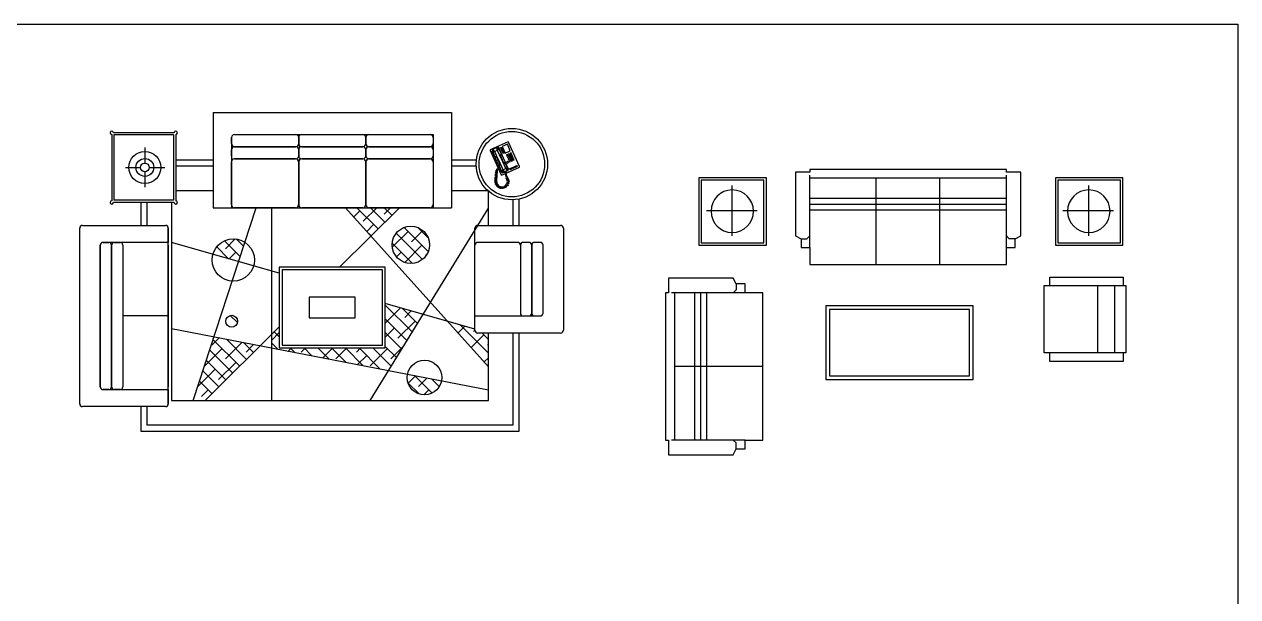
# Model space of a CAD drawing. Extents: x 23.8 to 54, y 1 to 14.1.
# Drawn here: x 38.92 to 48.77, y 9.45 to 14.1 of the extents above; entities that cross this region are included whole.
import ezdxf

# ---------------------------------------------------------------- set-up
doc = ezdxf.new("R2010")
doc.units = 0
doc.header["$MEASUREMENT"] = 0
doc.layers.get('0').update_dxf_attribs({"linetype": 'CONTINUOUS'})
doc.layers.get('Defpoints').update_dxf_attribs({"linetype": 'CONTINUOUS'})
doc.layers.add('DWGAUTOCAD', color=7, linetype='CONTINUOUS')

# ---------------------------------------------------------------- blocks, each defined once
blk = doc.blocks.new('A$C348F5161')
for p, q in [((1085.9, 2596), (3026.3, 2596)), ((1085.9, 2596), (1085.9, 1819.9)), ((3026.3, 2596), (3026.3, 1819.9)), ((260.5, 2417.5), (260.5, 1876.5)), ((768.7, 2430.9), (273.9, 2430.9)), ((764.2, 2413.1), (278.4, 2413.1)), ((278.4, 2413.1), (278.4, 1881)), ((764.2, 2413.1), (764.2, 1881)), ((782.1, 2417.5), (782.1, 1876.5)), ((1235.2, 2392.1), (1235.2, 1819.9)), ((1235.2, 2342.3), (1235.2, 2392.1)), ((1260.1, 2416.9), (2877.1, 2416.9)), ((1782.5, 2342.3), (1782.5, 2392.1)), ((1782.5, 2392.1), (1782.5, 2342.3)), ((2329.8, 2342.3), (2329.8, 2392.1)), ((2329.8, 2392.1), (2329.8, 2342.3)), ((2354.7, 2416.9), (2852.2, 2416.9)), ((2877.1, 2416.9), (2877.1, 1819.9)), ((2877.1, 2392.1), (2877.1, 2342.3)), ((530.1, 2310), (530.1, 2184)), ((1235.2, 2242.8), (1235.2, 2292.5)), ((1260.1, 2317.4), (1757.6, 2317.4)), ((1757.6, 2317.4), (1260.1, 2317.4)), ((1782.5, 2242.8), (1782.5, 2292.5)), ((1782.5, 2292.5), (1782.5, 2242.8)), ((1807.4, 2317.4), (2304.9, 2317.4)), ((2304.9, 2317.4), (1807.4, 2317.4)), ((2329.8, 2242.8), (2329.8, 2292.5)), ((2329.8, 2292.5), (2329.8, 2242.8)), ((2354.7, 2317.4), (2852.2, 2317.4)), ((2852.2, 2317.4), (2354.7, 2317.4)), ((2877.1, 2292.5), (2877.1, 2242.8)), ((3342.7, 2291.5, 234.6), (3341.1, 2287.3, 234.6)), ((3341.1, 2287.3, 234.6), (3430.9, 2087.5, 234.6)), ((3487.4, 2356.6, 234.6), (3342.7, 2291.5, 234.6)), ((3360.5, 2294.3, 234.6), (3356.6, 2283.8, 234.6)), ((3356.6, 2283.8, 234.6), (3434.7, 2110.1, 234.6)), ((3364.1, 2294.2, 234.6), (3359.6, 2288.7, 234.6)), ((3359.6, 2288.7, 234.6), (3360.8, 2282.2, 234.6)), ((3404, 2313.9, 234.6), (3360.5, 2294.3, 234.6)), ((3360.8, 2282.2, 234.6), (3379.6, 2275.1, 234.6)), ((3360.8, 2282.2, 234.6), (3378.3, 2243.2, 234.6)), ((3398.8, 2309.8, 234.6), (3364.1, 2294.2, 234.6)), ((3379.8, 2278.6, 234.6), (3364.1, 2294.2, 234.6)), ((3379.6, 2275.1, 234.6), (3379.8, 2278.6, 234.6)), ((3408.9, 2209.9, 234.6), (3379.6, 2275.1, 234.6)), ((3379.8, 2278.6, 234.6), (3400.1, 2287.7, 234.6)), ((3398.8, 2309.8, 234.6), (3405.9, 2309.5, 234.6)), ((3400.1, 2287.7, 234.6), (3398.8, 2309.8, 234.6)), ((3402.8, 2285.5, 234.6), (3400.1, 2287.7, 234.6)), ((3410, 2304.4, 234.6), (3402.8, 2285.5, 234.6)), ((3432.1, 2220.3, 234.6), (3402.8, 2285.5, 234.6)), ((3413, 2309.2, 234.6), (3404, 2313.9, 234.6)), ((3405.9, 2309.5, 234.6), (3410, 2304.4, 234.6)), ((3410, 2304.4, 234.6), (3427.6, 2265.3, 234.6)), ((3491.8, 2134, 234.6), (3413, 2309.2, 234.6)), ((3425.1, 2309.4, 234.6), (3436.7, 2314.7, 234.6)), ((3427.1, 2305.1, 234.6), (3425.1, 2309.4, 234.6)), ((3438.6, 2310.3, 234.6), (3427.1, 2305.1, 234.6)), ((3429, 2300.8, 234.6), (3440.6, 2306, 234.6)), ((3431, 2296.4, 234.6), (3429, 2300.8, 234.6)), ((3442.6, 2301.6, 234.6), (3431, 2296.4, 234.6)), ((3432.9, 2292.1, 234.6), (3444.5, 2297.3, 234.6)), ((3434.9, 2287.7, 234.6), (3432.9, 2292.1, 234.6)), ((3446.5, 2292.9, 234.6), (3434.9, 2287.7, 234.6)), ((3436.7, 2314.7, 234.6), (3438.6, 2310.3, 234.6)), ((3436.8, 2283.4, 234.6), (3448.4, 2288.6, 234.6)), ((3438.8, 2279, 234.6), (3436.8, 2283.4, 234.6)), ((3450.4, 2284.3, 234.6), (3438.8, 2279, 234.6)), ((3481.7, 2338.4, 234.6), (3439.7, 2319.5, 234.6)), ((3439.7, 2319.5, 234.6), (3463.8, 2265.9, 234.6)), ((3440.6, 2306, 234.6), (3442.6, 2301.6, 234.6)), ((3440.7, 2274.7, 234.6), (3452.3, 2279.9, 234.6)), ((3442.7, 2270.4, 234.6), (3440.7, 2274.7, 234.6)), ((3454.3, 2275.6, 234.6), (3442.7, 2270.4, 234.6)), ((3444.5, 2297.3, 234.6), (3446.5, 2292.9, 234.6)), ((3448.4, 2288.6, 234.6), (3450.4, 2284.3, 234.6)), ((3452.3, 2279.9, 234.6), (3454.3, 2275.6, 234.6)), ((3463.8, 2265.9, 234.6), (3505.8, 2284.8, 234.6)), ((3505.8, 2284.8, 234.6), (3481.7, 2338.4, 234.6)), ((3491.6, 2355, 234.6), (3487.4, 2356.6, 234.6)), ((3581.5, 2155.2, 234.6), (3491.6, 2355, 234.6)), ((1085.9, 2208), (782.1, 2208)), ((1234.8, 1844.8), (1234.8, 2193)), ((1259.7, 2217.9), (1757.2, 2217.9)), ((1757.6, 2217.9), (1260.1, 2217.9)), ((1260.1, 2217.9), (1757.6, 2217.9)), ((1782.1, 2193), (1782.1, 1844.8)), ((1782.5, 1844.8), (1782.5, 2193)), ((1782.5, 1844.8), (1782.5, 2193)), ((1782.5, 2193), (1782.5, 1844.8)), ((1807.4, 2217.9), (2304.9, 2217.9)), ((2304.9, 2217.9), (1807.4, 2217.9)), ((1807.4, 2217.9), (2304.9, 2217.9)), ((2329.8, 1844.8), (2329.8, 2193)), ((2329.8, 2193), (2329.8, 1844.8)), ((2329.8, 2193), (2329.8, 1844.8)), ((2354.7, 2217.9), (2852.2, 2217.9)), ((2852.2, 2217.9), (2354.7, 2217.9)), ((2877.1, 2193), (2877.1, 1844.8)), ((3229.7, 2208), (3026.3, 2208)), ((3378.3, 2243.2, 234.6), (3384.5, 2237.2, 234.6)), ((3384.5, 2237.2, 234.6), (3392.1, 2231.9, 234.6)), ((3392.1, 2231.9, 234.6), (3398.1, 2222.4, 234.6)), ((3398.1, 2222.4, 234.6), (3404.6, 2208, 234.6)), ((3417, 2180.5, 234.6), (3404.6, 2208, 234.6)), ((3408.9, 2209.9, 234.6), (3444.1, 2131.7, 234.6)), ((3420.1, 2169.7, 234.6), (3417, 2180.5, 234.6)), ((3427.9, 2256.8, 234.6), (3426.8, 2247.6, 234.6)), ((3426.8, 2247.6, 234.6), (3429.9, 2236.8, 234.6)), ((3427.6, 2265.3, 234.6), (3427.9, 2256.8, 234.6)), ((3429.9, 2236.8, 234.6), (3436.5, 2222.3, 234.6)), ((3432.1, 2220.3, 234.6), (3467.3, 2142.2, 234.6)), ((3448.8, 2194.8, 234.6), (3436.5, 2222.3, 234.6)), ((3444.6, 2266, 234.6), (3456.2, 2271.2, 234.6)), ((3446.6, 2261.7, 234.6), (3444.6, 2266, 234.6)), ((3458.2, 2266.9, 234.6), (3446.6, 2261.7, 234.6)), ((3454.8, 2185.3, 234.6), (3448.8, 2194.8, 234.6)), ((3462.4, 2180, 234.6), (3454.8, 2185.3, 234.6)), ((3456.2, 2271.2, 234.6), (3458.2, 2266.9, 234.6)), ((3468.6, 2174.1, 234.6), (3462.4, 2180, 234.6)), ((3486.2, 2135, 234.6), (3468.6, 2174.1, 234.6)), ((3483.2, 2253.8, 234.6), (3474.5, 2249.9, 234.6)), ((3474.5, 2249.9, 234.6), (3478.4, 2241.2, 234.6)), ((3487.3, 2198.2, 234.6), (3475.8, 2193, 234.6)), ((3475.8, 2193, 234.6), (3479.7, 2184.3, 234.6)), ((3478.4, 2241.2, 234.6), (3487.1, 2245.1, 234.6)), ((3479.7, 2184.3, 234.6), (3491.2, 2189.5, 234.6)), ((3490.4, 2237.8, 234.6), (3481.7, 2233.9, 234.6)), ((3481.7, 2233.9, 234.6), (3485.6, 2225.3, 234.6)), ((3487.1, 2245.1, 234.6), (3483.2, 2253.8, 234.6)), ((3485.6, 2225.3, 234.6), (3494.3, 2229.2, 234.6)), ((3491.2, 2189.5, 234.6), (3487.3, 2198.2, 234.6)), ((3497.5, 2221.9, 234.6), (3488.9, 2218, 234.6)), ((3488.9, 2218, 234.6), (3492.8, 2209.3, 234.6)), ((3497.7, 2260.3, 234.6), (3489, 2256.4, 234.6)), ((3489, 2256.4, 234.6), (3492.9, 2247.7, 234.6)), ((3494.3, 2229.2, 234.6), (3490.4, 2237.8, 234.6)), ((3492.8, 2209.3, 234.6), (3501.5, 2213.2, 234.6)), ((3492.9, 2247.7, 234.6), (3501.6, 2251.6, 234.6)), ((3504.7, 2206, 234.6), (3496, 2202.1, 234.6)), ((3496, 2202.1, 234.6), (3499.9, 2193.4, 234.6)), ((3504.9, 2244.4, 234.6), (3496.2, 2240.5, 234.6)), ((3496.2, 2240.5, 234.6), (3500.1, 2231.8, 234.6)), ((3501.5, 2213.2, 234.6), (3497.5, 2221.9, 234.6)), ((3501.6, 2251.6, 234.6), (3497.7, 2260.3, 234.6)), ((3499.9, 2193.4, 234.6), (3508.6, 2197.3, 234.6)), ((3500.1, 2231.8, 234.6), (3508.8, 2235.7, 234.6)), ((3512, 2228.4, 234.6), (3503.3, 2224.5, 234.6)), ((3503.3, 2224.5, 234.6), (3507.2, 2215.8, 234.6)), ((3512.2, 2266.8, 234.6), (3503.5, 2262.9, 234.6)), ((3503.5, 2262.9, 234.6), (3507.4, 2254.2, 234.6)), ((3508.6, 2197.3, 234.6), (3504.7, 2206, 234.6)), ((3508.8, 2235.7, 234.6), (3504.9, 2244.4, 234.6)), ((3507.2, 2215.8, 234.6), (3515.9, 2219.7, 234.6)), ((3507.4, 2254.2, 234.6), (3516.1, 2258.1, 234.6)), ((3519.2, 2212.5, 234.6), (3510.5, 2208.6, 234.6)), ((3510.5, 2208.6, 234.6), (3514.4, 2199.9, 234.6)), ((3519.3, 2250.9, 234.6), (3510.7, 2247, 234.6)), ((3510.7, 2247, 234.6), (3514.6, 2238.3, 234.6)), ((3515.9, 2219.7, 234.6), (3512, 2228.4, 234.6)), ((3516.1, 2258.1, 234.6), (3512.2, 2266.8, 234.6)), ((3514.4, 2199.9, 234.6), (3523.1, 2203.8, 234.6)), ((3514.6, 2238.3, 234.6), (3523.2, 2242.2, 234.6)), ((3526.5, 2234.9, 234.6), (3517.8, 2231, 234.6)), ((3517.8, 2231, 234.6), (3521.7, 2222.3, 234.6)), ((3523.1, 2203.8, 234.6), (3519.2, 2212.5, 234.6)), ((3523.2, 2242.2, 234.6), (3519.3, 2250.9, 234.6)), ((3521.7, 2222.3, 234.6), (3530.4, 2226.3, 234.6)), ((3533.7, 2219, 234.6), (3525, 2215.1, 234.6)), ((3525, 2215.1, 234.6), (3528.9, 2206.4, 234.6)), ((3530.4, 2226.3, 234.6), (3526.5, 2234.9, 234.6)), ((3528.9, 2206.4, 234.6), (3537.6, 2210.3, 234.6)), ((3537.6, 2210.3, 234.6), (3533.7, 2219, 234.6)), ((371.3, 2148.2), (494.2, 2148.2)), ((530.1, 2112.3), (530.1, 1988.4)), ((566, 2148.2), (693, 2148.2)), ((1085.9, 2158), (782.1, 2158)), ((3228.4, 2158), (3026.3, 2158)), ((3383.9, 2074.4, 234.6), (3393, 2075.3, 234.6)), ((3384.7, 2087.4, 234.6), (3394.2, 2087.5, 234.6)), ((3384.7, 2079.7, 234.6), (3384.7, 2087.4, 234.6)), ((3393, 2075.3, 234.6), (3384.7, 2079.7, 234.6)), ((3385, 2091.5, 234.6), (3385.2, 2097.2, 234.6)), ((3394.2, 2087.5, 234.6), (3385, 2091.5, 234.6)), ((3385.2, 2097.2, 234.6), (3394.9, 2098.4, 234.6)), ((3386.4, 2104.8, 234.6), (3386.8, 2110.2, 234.6)), ((3394.9, 2098.4, 234.6), (3386.4, 2104.8, 234.6)), ((3386.8, 2110.2, 234.6), (3395.4, 2111.3, 234.6)), ((3387.1, 2120.6, 234.6), (3389.9, 2122.9, 234.6)), ((3387.3, 2116.8, 234.6), (3387.1, 2120.6, 234.6)), ((3395.4, 2111.3, 234.6), (3387.3, 2116.8, 234.6)), ((3389.9, 2122.9, 234.6), (3395, 2125.6, 234.6)), ((3395, 2125.6, 234.6), (3396.6, 2133, 234.6)), ((3398.2, 2122.4, 234.6), (3395.3, 2121.1, 234.6)), ((3395.3, 2121.1, 234.6), (3400.1, 2119.8, 234.6)), ((3396.5, 2088.5, 234.6), (3395.8, 2073.8, 234.6)), ((3398.8, 2108.6, 234.6), (3396.5, 2088.5, 234.6)), ((3396.6, 2133, 234.6), (3399.2, 2136.6, 234.6)), ((3399.2, 2125, 234.6), (3398.2, 2122.4, 234.6)), ((3400.1, 2119.8, 234.6), (3398.8, 2108.6, 234.6)), ((3399.2, 2136.6, 234.6), (3406.8, 2141.1, 234.6)), ((3401.8, 2129.3, 234.6), (3399.2, 2125, 234.6)), ((3404, 2133.1, 234.6), (3401.8, 2129.3, 234.6)), ((3408.8, 2136.7, 234.6), (3404, 2133.1, 234.6)), ((3419, 2160.5, 234.6), (3420.1, 2169.7, 234.6)), ((3419.4, 2151.9, 234.6), (3419, 2160.5, 234.6)), ((3436.9, 2112.8, 234.6), (3419.4, 2151.9, 234.6)), ((3430.9, 2087.5, 234.6), (3435.1, 2085.9, 234.6)), ((3434.7, 2110.1, 234.6), (3445.8, 2104.7, 234.6)), ((3435.1, 2085.9, 234.6), (3466.3, 2100, 234.6)), ((3436.9, 2112.8, 234.6), (3444.1, 2131.7, 234.6)), ((3441, 2107.7, 234.6), (3436.9, 2112.8, 234.6)), ((3448.1, 2107.4, 234.6), (3441, 2107.7, 234.6)), ((3444.1, 2131.7, 234.6), (3446.9, 2129.5, 234.6)), ((3445.8, 2104.7, 234.6), (3462.8, 2112.3, 234.6)), ((3446.9, 2129.5, 234.6), (3467.1, 2138.6, 234.6)), ((3446.9, 2129.5, 234.6), (3448.1, 2107.4, 234.6)), ((3462.2, 2113.8, 234.6), (3448.1, 2107.4, 234.6)), ((3460.6, 2118.3, 234.6), (3465, 2120.2, 234.6)), ((3465, 2106.3, 234.6), (3460.6, 2118.3, 234.6)), ((3465, 2120.2, 234.6), (3470.4, 2107.7, 234.6)), ((3467.2, 2096, 234.6), (3465, 2106.3, 234.6)), ((3482.8, 2123, 234.6), (3466.8, 2115.9, 234.6)), ((3467.3, 2142.2, 234.6), (3467.1, 2138.6, 234.6)), ((3467.1, 2138.6, 234.6), (3482.8, 2123, 234.6)), ((3469.8, 2080.6, 234.6), (3467.2, 2096, 234.6)), ((3486.2, 2135, 234.6), (3467.3, 2142.2, 234.6)), ((3467.5, 2114.4, 234.6), (3487.8, 2123.6, 234.6)), ((3472.1, 2073.2, 234.6), (3469.8, 2080.6, 234.6)), ((3470.4, 2107.7, 234.6), (3473.4, 2091.4, 234.6)), ((3471.4, 2102.2, 234.6), (3579.9, 2151, 234.6)), ((3473.4, 2091.4, 234.6), (3476.1, 2076, 234.6)), ((3476.1, 2076, 234.6), (3479.8, 2068.6, 234.6)), ((3482.8, 2123, 234.6), (3487.3, 2128.5, 234.6)), ((3487.3, 2128.5, 234.6), (3486.2, 2135, 234.6)), ((3487.8, 2123.6, 234.6), (3491.8, 2134, 234.6)), ((3501.9, 2138.6, 234.6), (3516.4, 2145.1, 234.6)), ((3505.9, 2129.9, 234.6), (3501.9, 2138.6, 234.6)), ((3520.3, 2136.4, 234.6), (3505.9, 2129.9, 234.6)), ((3516.4, 2145.1, 234.6), (3520.3, 2136.4, 234.6)), ((3522.2, 2147.7, 234.6), (3536.7, 2154.2, 234.6)), ((3526.1, 2139, 234.6), (3522.2, 2147.7, 234.6)), ((3540.6, 2145.5, 234.6), (3526.1, 2139, 234.6)), ((3536.7, 2154.2, 234.6), (3540.6, 2145.5, 234.6)), ((3542.5, 2156.8, 234.6), (3557, 2163.3, 234.6)), ((3546.4, 2148.2, 234.6), (3542.5, 2156.8, 234.6)), ((3560.9, 2154.7, 234.6), (3546.4, 2148.2, 234.6)), ((3557, 2163.3, 234.6), (3560.9, 2154.7, 234.6)), ((3579.9, 2151, 234.6), (3581.5, 2155.2, 234.6)), ((3380.9, 2044.2, 234.6), (3390.1, 2047.2, 234.6)), ((3382.2, 2034.2, 234.6), (3380.9, 2044.2, 234.6)), ((3381, 2053.4, 234.6), (3382.1, 2059.5, 234.6)), ((3390.1, 2047.2, 234.6), (3381, 2053.4, 234.6)), ((3382.1, 2059.5, 234.6), (3391.4, 2060.8, 234.6)), ((3392.2, 2034.8, 234.6), (3382.2, 2034.2, 234.6)), ((3382.7, 2030.8, 234.6), (3392.2, 2034.8, 234.6)), ((3383.7, 2023.2, 234.6), (3382.7, 2030.8, 234.6)), ((3383.4, 2066.8, 234.6), (3383.9, 2074.4, 234.6)), ((3391.4, 2060.8, 234.6), (3383.4, 2066.8, 234.6)), ((3392.4, 2020.1, 234.6), (3383.7, 2023.2, 234.6)), ((3384.5, 2016.5, 234.6), (3392.4, 2020.1, 234.6)), ((3386.4, 2008.5, 234.6), (3384.5, 2016.5, 234.6)), ((3396.6, 2010, 234.6), (3386.4, 2008.5, 234.6)), ((3391, 2002.2, 234.6), (3396.6, 2010, 234.6)), ((3394.8, 1996.8, 234.6), (3391, 2002.2, 234.6)), ((3395.8, 2073.8, 234.6), (3394, 2072.2, 234.6)), ((3394, 2072.2, 234.6), (3395.9, 2070.3, 234.6)), ((3395.9, 2070.3, 234.6), (3394.2, 2049.1, 234.6)), ((3394.2, 2049.1, 234.6), (3396.9, 2017.2, 234.6)), ((3403.8, 2001.2, 234.6), (3394.8, 1996.8, 234.6)), ((3396.9, 2017.2, 234.6), (3410.9, 1997, 234.6)), ((3400.3, 1990.1, 234.6), (3403.8, 2001.2, 234.6)), ((3405.3, 1985.3, 234.6), (3400.3, 1990.1, 234.6)), ((3412.6, 1991.8, 234.6), (3405.3, 1985.3, 234.6)), ((3410.9, 1997, 234.6), (3429.5, 1990.2, 234.6)), ((3412, 1982, 234.6), (3412.6, 1991.8, 234.6)), ((3417.4, 1980.2, 234.6), (3412, 1982, 234.6)), ((3424, 1987.4, 234.6), (3417.4, 1980.2, 234.6)), ((3424.1, 1977.9, 234.6), (3424, 1987.4, 234.6)), ((3430.6, 1975.9, 234.6), (3424.1, 1977.9, 234.6)), ((3429.5, 1990.2, 234.6), (3449.8, 1990.5, 234.6)), ((3433.3, 1986.3, 234.6), (3430.6, 1975.9, 234.6)), ((3436.4, 1977.1, 234.6), (3433.3, 1986.3, 234.6)), ((3442.2, 1976.9, 234.6), (3436.4, 1977.1, 234.6)), ((3446.3, 1985.8, 234.6), (3442.2, 1976.9, 234.6)), ((3450.1, 1978, 234.6), (3446.3, 1985.8, 234.6)), ((3449.8, 1990.5, 234.6), (3466.7, 1999.9, 234.6)), ((3456.4, 1979, 234.6), (3450.1, 1978, 234.6)), ((3461.2, 1982.3, 234.6), (3455.4, 1989.9, 234.6)), ((3455.4, 1989.9, 234.6), (3456.4, 1979, 234.6)), ((3465.9, 1985.1, 234.6), (3461.2, 1982.3, 234.6)), ((3473.3, 1988.4, 234.6), (3465.9, 1994.6, 234.6)), ((3465.9, 1994.6, 234.6), (3465.9, 1985.1, 234.6)), ((3466.7, 1999.9, 234.6), (3478.5, 2015.1, 234.6)), ((3475.8, 2065.7, 234.6), (3472.1, 2073.2, 234.6)), ((3472.3, 2059.5, 234.6), (3475.8, 2065.7, 234.6)), ((3476.5, 2053.3, 234.6), (3472.3, 2059.5, 234.6)), ((3478.6, 1992.9, 234.6), (3473.3, 1988.4, 234.6)), ((3483.1, 1999.5, 234.6), (3473.4, 2002.2, 234.6)), ((3473.4, 2002.2, 234.6), (3478.6, 1992.9, 234.6)), ((3483.3, 2034.2, 234.6), (3476.5, 2053.3, 234.6)), ((3478.5, 2015.1, 234.6), (3483.3, 2034.2, 234.6)), ((3479.8, 2068.6, 234.6), (3479.8, 2066.4, 234.6)), ((3479.8, 2066.4, 234.6), (3484.4, 2064.6, 234.6)), ((3488.2, 2057.9, 234.6), (3480.3, 2052.6, 234.6)), ((3480.3, 2052.6, 234.6), (3490.8, 2051.3, 234.6)), ((3491.3, 2011, 234.6), (3482.3, 2012.9, 234.6)), ((3482.3, 2012.9, 234.6), (3487.1, 2005.5, 234.6)), ((3487.1, 2005.5, 234.6), (3483.1, 1999.5, 234.6)), ((3484.4, 2064.6, 234.6), (3488.2, 2057.9, 234.6)), ((3493.8, 2043.1, 234.6), (3484.8, 2038, 234.6)), ((3484.8, 2038, 234.6), (3495.9, 2035.2, 234.6)), ((3495.1, 2026.8, 234.6), (3485.5, 2024.6, 234.6)), ((3485.5, 2024.6, 234.6), (3493.3, 2018.2, 234.6)), ((3490.8, 2051.3, 234.6), (3493.8, 2043.1, 234.6)), ((3493.3, 2018.2, 234.6), (3491.3, 2011, 234.6)), ((3495.9, 2035.2, 234.6), (3495.1, 2026.8, 234.6)), ((764.2, 1881), (278.4, 1881)), ((1085.9, 1958), (782.1, 1958)), ((3328.3, 1958), (3026.3, 1958)), ((3328.3, 1676.2), (3328.3, 1958)), ((3528.3, 1676.2), (3528.3, 1884.6)), ((3578.3, 1676.2), (3578.3, 1890.6)), ((768.7, 1863.1), (273.9, 1863.1)), ((496.6, 1863.1), (496.6, 1676.2)), ((546.6, 1863.1), (546.6, 1676.2)), ((746.6, 1863.1), (746.6, 250)), ((922.6, 250), (1435.6, 1819.9)), ((1085.9, 1819.9), (3026.3, 1819.9)), ((1757.2, 1819.9), (1259.7, 1819.9)), ((1564.5, 250), (1564.5, 1819.9)), ((2304.9, 1819.9), (1807.4, 1819.9)), ((2115.3, 1335.2), (2603.4, 1819.9)), ((3328.3, 524.4), (2164.5, 1819.9)), ((2280.8, 1794.4), (2231.6, 1745.2)), ((2428.8, 1646.5), (2255.4, 1819.9)), ((2418.6, 1819.9), (2308.9, 1710.2)), ((2852.2, 1819.9), (2354.7, 1819.9)), ((2364.5, 250), (3328.3, 1817.1)), ((2485.1, 1702.4), (2367.6, 1819.9)), ((2530.8, 1819.9), (2477.3, 1766.3)), ((2541.4, 1758.3), (2479.9, 1819.9)), ((2597.8, 1814.3), (2592.1, 1819.9)), ((2393.1, 1682.2), (2337.8, 1626.9)), ((0, 221.7), (0, 1653.1)), ((23.1, 1676.2), (697.6, 1676.2)), ((720.7, 1653.1), (720.7, 1537.6)), ((720.7, 221.7), (720.7, 1653.1)), ((2372.4, 1590.6), (2353.3, 1609.7)), ((2673.7, 1626), (2545, 1497.3)), ((2789.7, 1397.9), (2576.1, 1611.4)), ((2837.5, 1462.3), (2640.5, 1659.2)), ((2793.8, 1633.8), (2701.8, 1541.8)), ((2836.3, 1575.7), (2754, 1658.1)), ((3217.9, 821.9), (3217.9, 1653.1)), ((3217.9, 1514.5), (3217.9, 1653.1)), ((3241, 1676.2), (3915.6, 1676.2)), ((3938.7, 1653.1), (3938.7, 821.9)), ((166.3, 1514.5), (166.3, 360.3)), ((166.3, 360.3), (166.3, 1514.5)), ((212.5, 1537.6), (189.4, 1537.6)), ((189.4, 1537.6), (235.6, 1537.6)), ((720.7, 1537.6), (212.5, 1537.6)), ((258.7, 1514.5), (258.7, 360.3)), ((258.7, 360.3), (258.7, 1514.5)), ((281.8, 1537.6), (328, 1537.6)), ((351.1, 1514.5), (351.1, 360.3)), ((720.7, 1514.5), (720.7, 360.3)), ((1624.9, 1286.2), (746.6, 1537.6)), ((1211.4, 1404.6), (1115, 1500.9)), ((1305.7, 1422.5), (1178, 1550.2)), ((1265.9, 1565.2), (1186.4, 1485.7)), ((1333.4, 1507.1), (1276.6, 1563.9)), ((2709.2, 1366), (2544.2, 1531)), ((2786, 1513.8), (2646, 1373.8)), ((3564.4, 1537.6), (3241, 1537.6)), ((3587.5, 1514.5), (3587.5, 960.5)), ((3656.8, 1537.6), (3610.6, 1537.6)), ((3656.8, 1537.6), (3610.6, 1537.6)), ((3679.9, 960.5), (3679.9, 1514.5)), ((3679.9, 1514.5), (3679.9, 960.5)), ((3749.2, 1537.6), (3703, 1537.6)), ((3749.2, 1537.6), (3703, 1537.6)), ((3772.3, 960.5), (3772.3, 1514.5)), ((3772.3, 960.5), (3772.3, 1514.5)), ((1270.6, 1457.6), (1216.1, 1403.2)), ((2617.6, 1457.6), (2579.4, 1419.5)), ((2829.5, 1445), (2814, 1429.6)), ((1624.9, 1335.2), (1624.9, 677.6)), ((2487.3, 1335.2), (1624.9, 1335.2)), ((1647.1, 1313.1), (1647.1, 699.8)), ((2465.2, 1313.1), (1647.1, 1313.1)), ((2465.2, 699.8), (2465.2, 1313.1)), ((2487.3, 677.6), (2487.3, 1335.2)), ((2243.4, 1091.3), (1868.9, 1091.3)), ((1868.9, 1091.3), (1868.9, 921.5)), ((2243.4, 921.5), (2243.4, 1091.3)), ((3217.9, 830.3), (2487.3, 1039.4)), ((2707, 807), (2487.3, 1026.7)), ((2612.6, 1003.6), (2487.3, 878.4)), ((2749.8, 876.5), (2626.7, 999.5)), ((720.7, 937.4), (351.1, 937.4)), ((1283.8, 883.1), (1225.2, 941.8)), ((1868.9, 921.5), (2243.4, 921.5)), ((2664.3, 737.5), (2487.3, 914.4)), ((2729.9, 896.4), (2589.5, 756.1)), ((2699.8, 978.6), (2645.7, 924.4)), ((2792.5, 946), (2784, 954.5)), ((3217.9, 821.9), (3217.9, 937.4)), ((3217.9, 937.4), (3749.2, 937.4)), ((3610.6, 937.4), (3656.8, 937.4)), ((3703, 937.4), (3749.2, 937.4)), ((746.6, 834.7), (3328.3, 334.7)), ((1022.2, 250), (1624.9, 848.4)), ((1624.9, 801.7), (1564.5, 741.3)), ((1624.9, 766.5), (1583.8, 807.6)), ((2561.5, 840.3), (2487.3, 766.1)), ((2621.5, 667.9), (2487.3, 802.1)), ((3136.2, 853.7), (3081.5, 799.1)), ((3328.3, 634.7), (3098.5, 864.5)), ((3217.9, 823.2), (3206.9, 812.2)), ((3915.6, 798.8), (3241, 798.8)), ((3328.3, 747), (3276.5, 798.8)), ((3328.3, 250), (3328.3, 798.8)), ((3528.3, 50), (3528.3, 798.8)), ((3578.3, 0), (3578.3, 798.8)), ((1133.9, 759.7), (1074.1, 699.9)), ((1302.2, 528), (1084.5, 745.7)), ((1322, 723.3), (1186.4, 587.7)), ((1358.5, 583.9), (1194.5, 748)), ((1414.8, 639.9), (1333.7, 721)), ((1416, 705.1), (1354.8, 643.8)), ((1612.1, 667.1), (1564.5, 714.7)), ((1647.1, 699.8), (2465.2, 699.8)), ((3291.1, 784.1), (3187.8, 680.8)), ((3328.3, 709.1), (3319.2, 699.9)), ((1158.3, 671.9), (1018, 531.6)), ((1245.9, 472.1), (1056.9, 661.1)), ((1607.3, 671.9), (1604.1, 668.6)), ((1624.9, 677.6), (2487.3, 677.6)), ((1725.3, 677.6), (1698.1, 650.4)), ((1751.3, 640.1), (1713.9, 677.6)), ((1837.5, 677.6), (1803.8, 643.8)), ((1890.5, 613.2), (1826.1, 677.6)), ((1888, 615.8), (1886.2, 614)), ((2029.8, 586.2), (1938.4, 677.6)), ((2056.1, 671.7), (1980.3, 595.8)), ((2056.1, 672.1), (2050.6, 677.6)), ((2169, 559.2), (2056.1, 672.1)), ((2056.3, 671.9), (2056.1, 671.7)), ((2174.3, 677.6), (2084.4, 587.7)), ((2308.2, 532.3), (2162.9, 677.6)), ((2286.6, 677.6), (2252.8, 643.8)), ((2337, 615.8), (2262.4, 541.2)), ((2447.4, 505.3), (2275.1, 677.6)), ((2505.4, 671.9), (2365, 531.6)), ((2536, 528.9), (2387.4, 677.6)), ((2578.8, 598.4), (2487.3, 689.9)), ((2634.1, 688.4), (2533.4, 587.7)), ((3328.3, 596.8), (3294, 562.5)), ((1102.2, 503.5), (961.9, 363.2)), ((1189.5, 416.2), (1029.2, 576.4)), ((1270.6, 559.6), (1130.3, 419.3)), ((2168.6, 559.6), (2168.3, 559.4)), ((1076.9, 304.3), (973.9, 407.2)), ((1133.2, 360.2), (1001.6, 491.8)), ((2729.9, 447.4), (2673.8, 391.3)), ((2868.8, 308.5), (2725.8, 451.4)), ((2826.6, 431.9), (2757.9, 363.2)), ((2927.8, 361.7), (2865.1, 424.4)), ((189.4, 337.2), (720.7, 337.2)), ((235.6, 337.2), (189.4, 337.2)), ((328, 337.2), (281.8, 337.2)), ((720.7, 337.2), (720.7, 221.7)), ((1046.1, 335.1), (991.5, 280.6)), ((2763.3, 301.7), (2673.8, 391.2)), ((2842.1, 335.1), (2801.7, 294.7)), ((697.6, 198.6), (23.1, 198.6)), ((496.6, 198.6), (496.6, 0)), ((546.6, 198.6), (546.6, 50)), ((746.6, 250), (3328.3, 250)), ((496.6, 0), (3578.3, 0)), ((546.6, 50), (3528.3, 50))]:
    blk.add_line(p, q)
for centre, radius in [((3518.6, 2175.1, 46.9), 290.7), ((3518.6, 2175.1, 46.9), 266.7), ((530.1, 2148.2), 130.1), ((530.1, 2148.2), 72.7), ((530.1, 2148.2), 35.9), ((2695.8, 1517.5), 152.1), ((1249.9, 1393.5), 172.4), ((1236.9, 894.8), 48.4), ((2807.6, 435.5), 141)]:
    blk.add_circle(centre, radius)
for centre, radius, start, end in [((260.5, 2430.9), 13.4, 0, 270), ((782.1, 2430.9), 13.4, 270, 180), ((1260.1, 2392.1), 24.9, 90, 180), ((1260.1, 2392.1), 24.9, 90, 180), ((1757.6, 2392.1), 24.9, 0, 90), ((1807.4, 2392.1), 24.9, 90, 180), ((2304.9, 2392.1), 24.9, 0, 90), ((2354.7, 2392.1), 24.9, 90, 180), ((2852.2, 2392.1), 24.9, 360, 90), ((1260.1, 2342.3), 24.9, 180, 270), ((1260.1, 2292.5), 24.9, 90, 180), ((1757.6, 2342.3), 24.9, 270, 0), ((1757.6, 2292.5), 24.9, 0, 90), ((1807.4, 2342.3), 24.9, 180, 270), ((1807.4, 2292.5), 24.9, 90, 180), ((2304.9, 2342.3), 24.9, 270, 0), ((2304.9, 2292.5), 24.9, 0, 90), ((2354.7, 2342.3), 24.9, 180, 270), ((2354.7, 2292.5), 24.9, 90, 180), ((2852.2, 2342.3), 24.9, 270, 0), ((2852.2, 2292.5), 24.9, 0, 90), ((1259.7, 2193), 24.9, 90, 180), ((1757.2, 2193), 24.9, 0, 90), ((1757.6, 2242.8), 24.9, 270, 0), ((1757.6, 2193), 24.9, 0, 90), ((1807.4, 2242.8), 24.9, 180, 270), ((1807.4, 2193), 24.9, 90, 180), ((1807.4, 2193), 24.9, 90, 180), ((2304.9, 2242.8), 24.9, 270, 0), ((2304.9, 2193), 24.9, 0, 90), ((2304.9, 2193), 24.9, 0, 90), ((2354.7, 2242.8), 24.9, 180, 270), ((2354.7, 2193), 24.9, 90, 180), ((2852.2, 2242.8), 24.9, 270, 0), ((2852.2, 2193), 24.9, 0, 90), ((260.5, 1863.1), 13.4, 90, 0), ((782.1, 1863.1), 13.4, 180, 90), ((1259.7, 1844.8), 24.9, 180, 270), ((1757.2, 1844.8), 24.9, 270, 0), ((1807.4, 1844.8), 24.9, 180, 270), ((2304.9, 1844.8), 24.9, 270, 0), ((2354.7, 1844.8), 24.9, 180, 270), ((2852.2, 1844.8), 24.9, 270, 0), ((23.1, 1653.1), 23.1, 90, 180), ((697.6, 1653.1), 23.1, 0, 90), ((3241, 1653.1), 23.1, 90, 180), ((3915.6, 1653.1), 23.1, 0, 90), ((189.4, 1514.5), 23.1, 90, 180), ((189.4, 1514.5), 23.1, 90, 180), ((235.6, 1514.5), 23.1, 0, 90), ((281.8, 1514.5), 23.1, 90, 180), ((328, 1514.5), 23.1, 0, 90), ((3241, 1514.5), 23.1, 90, 180), ((3564.4, 1514.5), 23.1, 0, 90), ((3610.6, 1514.5), 23.1, 90, 180), ((3610.6, 1514.5), 23.1, 90, 180), ((3656.8, 1514.5), 23.1, 0, 90), ((3656.8, 1514.5), 23.1, 0, 90), ((3703, 1514.5), 23.1, 90, 180), ((3703, 1514.5), 23.1, 90, 180), ((3749.2, 1514.5), 23.1, 0, 90), ((3749.2, 1514.5), 23.1, 0, 90), ((3610.6, 960.5), 23.1, 180, 270), ((3656.8, 960.5), 23.1, 270, 0), ((3703, 960.5), 23.1, 180, 270), ((3749.2, 960.5), 23.1, 270, 0), ((3749.2, 960.5), 23.1, 270, 0), ((3241, 821.9), 23.1, 180, 270), ((3915.6, 821.9), 23.1, 270, 0), ((189.4, 360.3), 23.1, 180, 270), ((189.4, 360.3), 23.1, 180, 270), ((235.6, 360.3), 23.1, 270, 360), ((281.8, 360.3), 23.1, 180, 270), ((328, 360.3), 23.1, 270, 0), ((23.1, 221.7), 23.1, 180, 270), ((697.6, 221.7), 23.1, 270, 0)]:
    blk.add_arc(centre, radius, start, end)
blk = doc.blocks.new('A$C518662A7')
at = {"linetype": 'ByBlock'}
for p, q in [((855.8, 2302.4), (973.4, 2302.4)), ((855.8, 1784.8), (855.8, 2302.4)), ((973.4, 2326), (2573.4, 2326)), ((973.4, 2302.4), (973.4, 2326)), ((973.4, 1784.8), (973.4, 2278.9)), ((2573.4, 2326), (2573.4, 2302.4)), ((2573.4, 2302.4), (2691.1, 2302.4)), ((2573.4, 1784.8), (2573.4, 2278.9)), ((2691.1, 2302.4), (2691.1, 1784.8)), ((973.4, 2255.4), (2573.4, 2255.4)), ((1514.6, 1549.5), (1514.6, 2255.4)), ((2032.3, 1549.5), (2032.3, 2255.4)), ((2573.4, 2090.7), (973.4, 2090.7)), ((2573.4, 2043.6), (973.4, 2043.6)), ((2573.4, 1996.5), (973.4, 1996.5)), ((902.9, 1761.3), (855.8, 1784.8)), ((949.9, 1761.3), (973.4, 1784.8)), ((973.4, 1690.7), (973.4, 1784.8)), ((2573.4, 1690.7), (2573.4, 1784.8)), ((2597, 1761.3), (2573.4, 1784.8)), ((2691.1, 1784.8), (2644, 1761.3)), ((902.9, 1761.3), (949.9, 1761.3)), ((902.9, 1690.7), (902.9, 1761.3)), ((973.4, 1690.7), (902.9, 1690.7)), ((973.4, 1549.5), (973.4, 1690.7)), ((2644, 1690.7), (2573.4, 1690.7)), ((2573.4, 1690.7), (2573.4, 1549.5)), ((2644, 1761.3), (2597, 1761.3)), ((2644, 1761.3), (2644, 1690.7)), ((2573.4, 1549.5), (973.4, 1549.5)), ((22.9, 1448.9), (22.9, 1380.2)), ((618.7, 1448.9), (22.9, 1448.9)), ((618.7, 1380.2), (618.7, 1448.9)), ((3101, 1320), (3101, 1392)), ((3101, 1392), (3173, 1392)), ((3173, 1392), (3197, 1440)), ((3173, 1392), (3173, 1344)), ((3197, 1440), (3725, 1440)), ((3725, 1440), (3725, 1320)), ((0, 1380.2), (0, 830.2)), ((664.6, 1380.2), (0, 1380.2)), ((91.7, 1380.2), (91.7, 830.2)), ((229.2, 830.2), (229.2, 1380.2)), ((664.6, 830.2), (664.6, 1380.2)), ((2957, 1320), (3101, 1320)), ((2957, 120), (2957, 1320)), ((3101, 1320), (3197, 1320)), ((3173, 1344), (3197, 1320)), ((3197, 1320), (3701, 1320)), ((3413, 120), (3413, 1320)), ((3461, 120), (3461, 1320)), ((3509, 120), (3509, 1320)), ((3677, 1320), (3677, 120)), ((3725, 1320), (3749, 1320)), ((3749, 1320), (3749, 120)), ((0, 830.2), (664.6, 830.2)), ((22.9, 830.2), (22.9, 761.4)), ((618.7, 761.4), (618.7, 830.2)), ((22.9, 761.4), (618.7, 761.4)), ((2957, 720), (3677, 720)), ((3101, 120), (2957, 120)), ((3101, 120), (3197, 120)), ((3101, 48), (3101, 120)), ((3173, 96), (3197, 120)), ((3197, 120), (3701, 120)), ((3749, 120), (3725, 120)), ((3725, 120), (3725, 0)), ((3173, 48), (3101, 48)), ((3173, 48), (3173, 96)), ((3197, 0), (3173, 48)), ((3725, 0), (3197, 0))]:
    blk.add_line(p, q, dxfattribs=at)
for p, q in [((24.2, 2257.5), (574.2, 2257.5)), ((24.2, 1707.5), (24.2, 2257.5)), ((44.2, 2237.5), (554.2, 2237.5)), ((44.2, 1727.5), (44.2, 2237.5)), ((304.4, 2193.4), (304.4, 1783.3)), ((554.2, 2237.5), (554.2, 1727.5)), ((574.2, 2257.5), (574.2, 1707.5)), ((2927.5, 2257.5), (3477.5, 2257.5)), ((2927.5, 1707.5), (2927.5, 2257.5)), ((2947.5, 2237.5), (3457.5, 2237.5)), ((2947.5, 1727.5), (2947.5, 2237.5)), ((3207.6, 2193.4), (3207.6, 1783.3)), ((3457.5, 2237.5), (3457.5, 1727.5)), ((3477.5, 2257.5), (3477.5, 1707.5)), ((100.6, 1987.3), (512.6, 1987.3)), ((3003.8, 1987.3), (3415.8, 1987.3)), ((574.2, 1707.5), (24.2, 1707.5)), ((554.2, 1727.5), (44.2, 1727.5)), ((3477.5, 1707.5), (2927.5, 1707.5)), ((3457.5, 1727.5), (2947.5, 1727.5)), ((1243.6, 1213.6), (2443.6, 1213.6)), ((1243.6, 613.6), (1243.6, 1213.6)), ((2443.6, 1213.6), (2443.6, 613.6)), ((1273.6, 1183.6), (2413.6, 1183.6)), ((1273.6, 643.6), (1273.6, 1183.6)), ((2413.6, 1183.6), (2413.6, 643.6)), ((2443.6, 613.6), (1243.6, 613.6)), ((2413.6, 643.6), (1273.6, 643.6))]:
    blk.add_line(p, q)
for centre in [(302.2, 1985.1), (3205.4, 1985.1)]:
    blk.add_circle(centre, 173.1)

msp = doc.modelspace()

# ---------------------------------------------------------------- linework, layer by layer
at = {"layer": 'Defpoints'}
msp.add_lwpolyline([(23.7791, 14.1027), (48.7707, 14.1027), (48.7707, 1.0365), (23.7791, 1.0365)], close=True, dxfattribs=at)

# ---------------------------------------------------------------- block references
at = {"layer": 'DWGAUTOCAD', "yscale": 0.0009969462650946167, "zscale": 0.0009969462650946167}
for name, p, xscale in [('A$C348F5161', (39.3704, 10.7975), 0.0009969462650946167), ('A$C518662A7', (47.8629, 10.6044), -0.0009969462650946167)]:
    msp.add_blockref(name, p, dxfattribs=dict(at, xscale=xscale))

doc.saveas('drawing.dxf')
